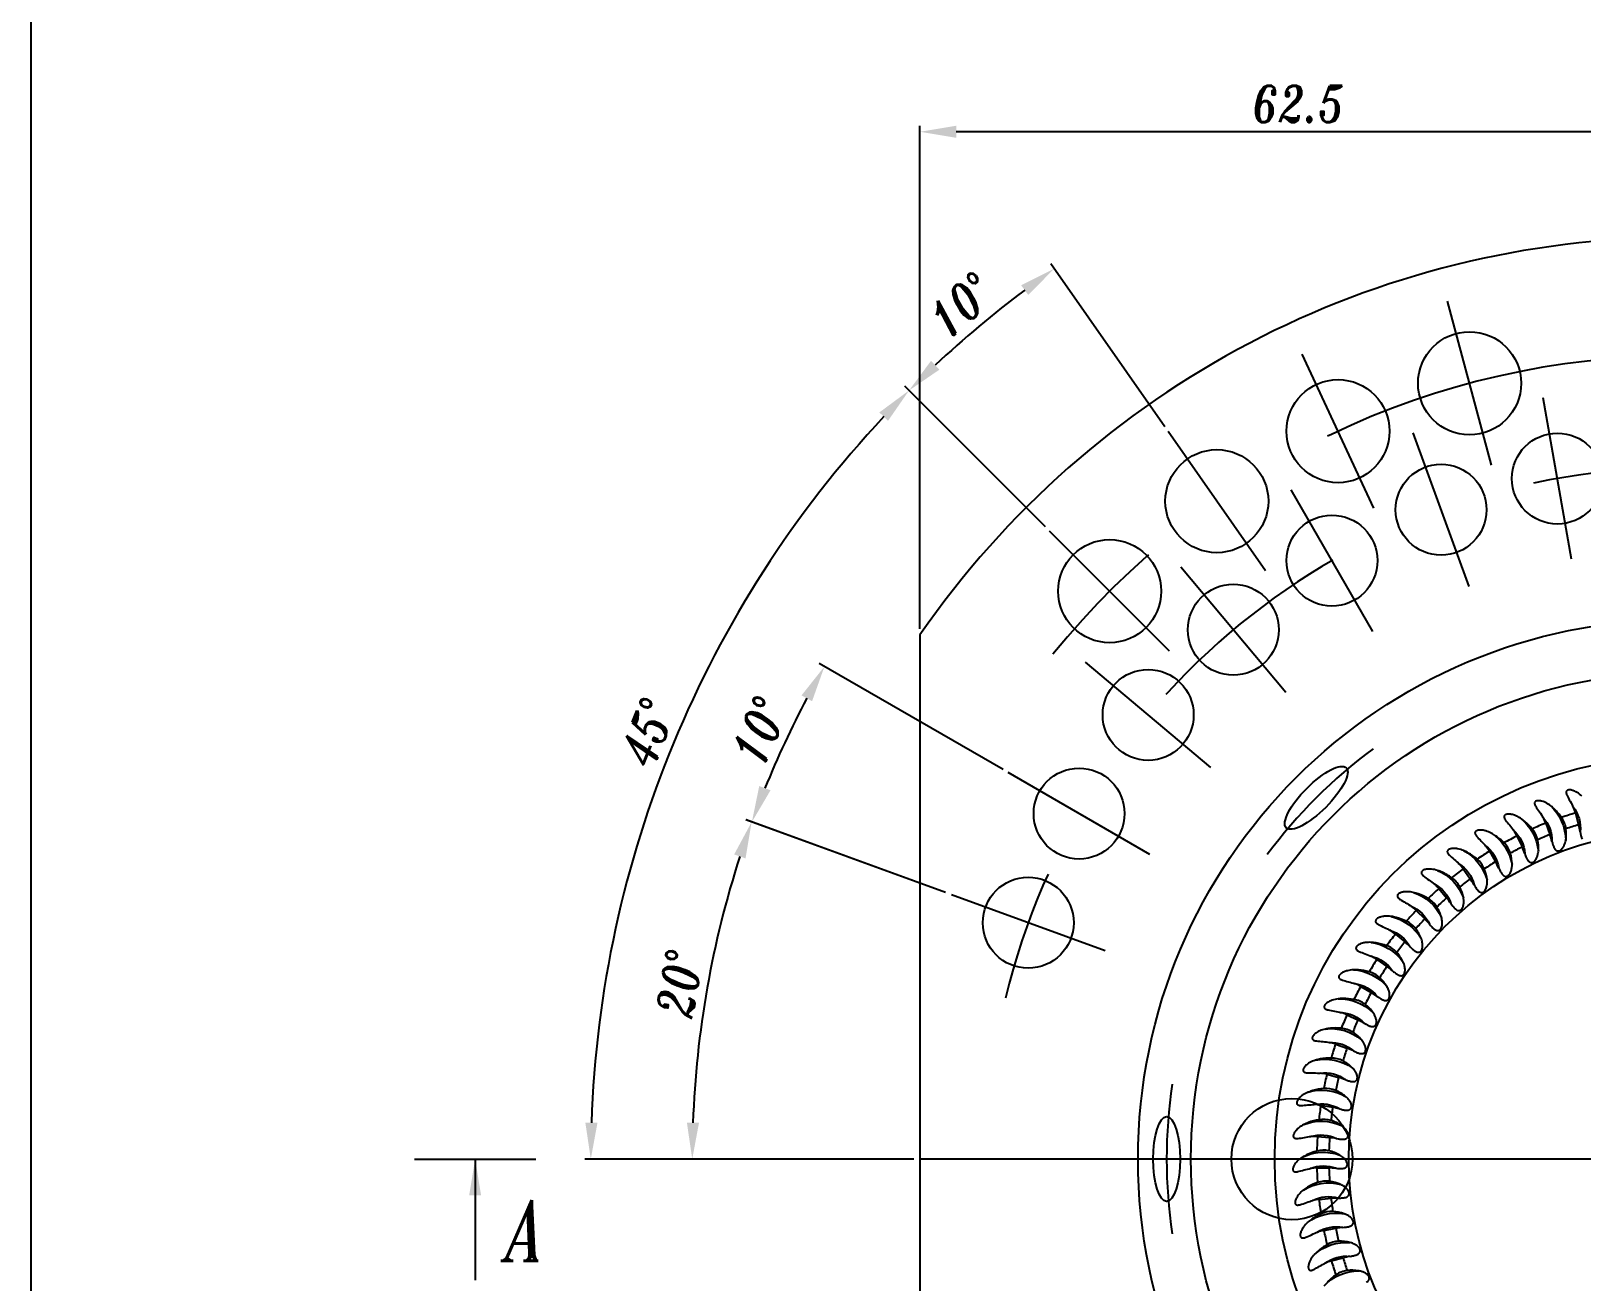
# Model space of a CAD drawing. Extents: x 5 to 583, y 5 to 409.
# Drawn here: x 5 to 133, y 151.2 to 254.4 of the extents above; entities that cross this region are included whole.
import ezdxf

# ---------------------------------------------------------------- set-up
doc = ezdxf.new("R2010")
doc.units = 0
doc.header["$LTSCALE"] = 7
doc.header["$MEASUREMENT"] = 0
doc.linetypes.add('CENTERX2', pattern=[20.32, 12.7, -2.54, 2.54, -2.54])
doc.layers.get('DEFPOINTS').update_dxf_attribs({"linetype": 'CONTINUOUS', "lineweight": 15})
for name, color, linetype in [('CENTERLINE', 4, 'CENTERX2'), ('DETAIL', 3, 'CONTINUOUS'), ('DIMENSIONS', 2, 'CONTINUOUS'), ('HATCH', 3, 'CONTINUOUS')]:
    doc.layers.add(name, color=color, linetype=linetype)
doc.layers.add('OUTLINE', color=7, linetype='CONTINUOUS', lineweight=25)
doc.styles.add('ITALICT', font='ITALICT.shx', dxfattribs={"width": 0.8, "height": 3})
doc.dimstyles.get("Standard").update_dxf_attribs({"dimtxt": 3, "dimasz": 3, "dimexe": 0.5, "dimexo": 0.5, "dimgap": 0.8, "dimtad": 1, "dimdsep": 46, "dimtxsty": 'ITALICT', "dimcen": 0.09, "dimazin": 2, "dimtfac": 1, "dimtmove": 0, "dimatfit": 3, "dimfxl": 1, "dimtolj": 1, "dimtzin": 0, "dimarcsym": 0})

# ---------------------------------------------------------------- blocks, each defined once
blk = doc.blocks.new('*D57')
at = {"layer": 'DEFPOINTS', "color": 0}
for p in [(78.35, 246.07), (140.85, 237.33), (78.35, 204.57)]:
    blk.add_point(p, dxfattribs=at)
at = {"layer": 'DIMENSIONS', "color": 0, "lineweight": -2}
for p, q in [((78.35, 205.07), (78.35, 246.57)), ((137.85, 246.07), (81.35, 246.07)), ((140.85, 237.83), (140.85, 246.57))]:
    blk.add_line(p, q, dxfattribs=at)
at = {"layer": 'DIMENSIONS', "color": 0}
for points in [[(81.35, 246.57), (81.35, 245.57), (78.35, 246.07)], [(137.85, 245.57), (137.85, 246.57), (140.85, 246.07)]]:
    blk.add_solid(points, dxfattribs=at)
at = {"layer": 'DIMENSIONS', "color": 0, "insert": (109.6, 248.37), "char_height": 3, "attachment_point": 5, "style": 'ITALICT'}
blk.add_mtext('\\A1;62.5', dxfattribs=at)
blk = doc.blocks.new('*D61')
at = {"layer": 'DEFPOINTS', "color": 0}
for p in [(68.22, 197.8), (85.64, 193.21), (97.33, 186.46), (80.94, 183.13), (93.63, 178.52)]:
    blk.add_point(p, dxfattribs=at)
at = {"layer": 'DIMENSIONS', "color": 0, "lineweight": -2}
for p, q in [((85.21, 193.46), (70.03, 202.21)), ((80.47, 183.31), (64.01, 189.3))]:
    blk.add_line(p, q, dxfattribs=at)
blk.add_arc((140.85, 161.33), 81.27, 152.1152, 157.8848, dxfattribs=at)
at = {"layer": 'DIMENSIONS', "color": 0}
for points in [[(69.45, 199.1), (68.58, 199.58), (70.47, 201.96)], [(65.09, 192.1), (66.02, 191.75), (64.48, 189.13)]]:
    blk.add_solid(points, dxfattribs=at)
at = {"layer": 'DIMENSIONS', "color": 0, "insert": (65.11, 196.65), "char_height": 3, "attachment_point": 5, "rotation": 65, "style": 'ITALICT'}
blk.add_mtext('\\A1;10%%d', dxfattribs=at)
blk = doc.blocks.new('*D62')
at = {"layer": 'DEFPOINTS', "color": 0}
for p in [(80.94, 183.13), (61.75, 180.08), (93.63, 178.52), (78.35, 161.33), (203.35, 161.33)]:
    blk.add_point(p, dxfattribs=at)
at = {"layer": 'DIMENSIONS', "color": 0, "lineweight": -2}
for p, q in [((80.47, 183.31), (63.99, 189.3)), ((77.85, 161.33), (59.06, 161.33))]:
    blk.add_line(p, q, dxfattribs=at)
blk.add_arc((140.85, 161.33), 81.29, 162.1147, 177.8853, dxfattribs=at)
at = {"layer": 'DIMENSIONS', "color": 0}
for points in [[(63.96, 186.13), (63.02, 186.46), (64.46, 189.13)], [(59.12, 164.34), (60.12, 164.32), (59.56, 161.33)]]:
    blk.add_solid(points, dxfattribs=at)
at = {"layer": 'DIMENSIONS', "color": 0, "insert": (58.53, 175.84), "char_height": 3, "attachment_point": 5, "rotation": 80, "style": 'ITALICT'}
blk.add_mtext('\\A1;20%%d', dxfattribs=at)
blk = doc.blocks.new('*D63')
at = {"layer": 'DEFPOINTS', "color": 0}
for p in [(89.05, 213.13), (63.2, 206.16), (98.95, 203.23), (78.35, 161.33), (203.35, 161.33)]:
    blk.add_point(p, dxfattribs=at)
at = {"layer": 'DIMENSIONS', "color": 0, "lineweight": -2}
for p, q in [((88.7, 213.48), (77.09, 225.08)), ((77.85, 161.33), (50.69, 161.33))]:
    blk.add_line(p, q, dxfattribs=at)
blk.add_arc((140.85, 161.33), 89.66, 136.9171, 178.0829, dxfattribs=at)
at = {"layer": 'DIMENSIONS', "color": 0}
for points in [[(75.72, 222.23), (75, 222.92), (77.45, 224.73)], [(50.74, 164.34), (51.74, 164.32), (51.19, 161.33)]]:
    blk.add_solid(points, dxfattribs=at)
at = {"layer": 'DIMENSIONS', "color": 0, "insert": (55.89, 196.52), "char_height": 3, "attachment_point": 5, "rotation": 67.5, "style": 'ITALICT'}
blk.add_mtext('\\A1;45%%d', dxfattribs=at)
blk = doc.blocks.new('*D64')
at = {"layer": 'DEFPOINTS', "color": 0}
for p in [(85.24, 231.66), (98.83, 221.33), (89.05, 213.13), (106.86, 209.87), (98.95, 203.23)]:
    blk.add_point(p, dxfattribs=at)
at = {"layer": 'DIMENSIONS', "color": 0, "lineweight": -2}
for p, q in [((98.55, 221.74), (89.14, 235.18)), ((88.7, 213.48), (77.1, 225.08))]:
    blk.add_line(p, q, dxfattribs=at)
blk.add_arc((140.85, 161.33), 89.66, 126.9173, 133.0827, dxfattribs=at)
at = {"layer": 'DIMENSIONS', "color": 0}
for points in [[(87.29, 232.61), (86.7, 233.41), (89.42, 234.77)], [(79.26, 227.17), (79.96, 226.45), (77.45, 224.73)]]:
    blk.add_solid(points, dxfattribs=at)
at = {"layer": 'DIMENSIONS', "color": 0, "insert": (81.74, 231.77), "char_height": 3, "attachment_point": 5, "rotation": 40, "style": 'ITALICT'}
blk.add_mtext('\\A1;10%%d', dxfattribs=at)

msp = doc.modelspace()

# ---------------------------------------------------------------- linework, layer by layer
at = {"layer": 'CENTERLINE'}
for p, q in [((125.512, 218.561), (121.889, 232.084)), ((115.807, 215.029), (109.891, 227.717)), ((132.122, 210.817), (129.777, 224.112)), ((106.863, 209.865), (98.833, 221.333)), ((123.661, 208.55), (119.044, 221.236)), ((115.722, 204.848), (108.972, 216.539)), ((98.951, 203.226), (89.052, 213.126)), ((108.547, 199.824), (99.87, 210.166)), ((102.354, 193.63), (92.012, 202.308)), ((97.33, 186.455), (85.638, 193.205)), ((93.628, 178.517), (80.942, 183.134)), ((140.847, 161.33), (78.347, 161.33))]:
    msp.add_line(p, q, dxfattribs=at)
for radius, start, end in [(66.25, 38.94329, 141.05671), (57, 12.67026, 166.53727), (42.14, 126.57666, 143.42334), (42.14, 171.57666, 188.42334)]:
    msp.add_arc((140.847, 161.33), radius, start, end, dxfattribs=at)
at = {"layer": 'DETAIL'}
msp.add_circle((109.047, 161.33), 5, dxfattribs=at)
at = {"layer": 'HATCH', "ltscale": 0.025008}
for p, q in [((132.442, 189.873), (132.701, 188.907)), ((129.987, 189.032), (130.329, 188.092)), ((127.614, 187.98), (128.036, 187.073)), ((125.341, 186.725), (125.841, 185.859)), ((121.167, 183.647), (121.81, 182.88)), ((117.591, 179.89), (118.357, 179.247)), ((116.062, 177.792), (116.881, 177.219)), ((111.427, 165.775), (112.412, 165.602)), ((111.151, 163.194), (112.148, 163.107)), ((111.102, 160.599), (112.102, 160.599)), ((111.279, 158.009), (112.275, 158.096)), ((111.681, 155.445), (112.666, 155.618))]:
    msp.add_line(p, q, dxfattribs=at)
at = {"layer": 'HATCH', "ltscale": 0.025007}
for p, q in [((123.187, 185.277), (123.761, 184.457)), ((119.297, 181.846), (120.004, 181.139)), ((113.58, 173.238), (114.486, 172.816)), ((112.646, 170.817), (113.586, 170.474)), ((111.926, 168.323), (112.892, 168.064)), ((112.305, 152.925), (113.271, 153.184))]:
    msp.add_line(p, q, dxfattribs=at)
at = {"layer": 'HATCH', "ltscale": 0.025009}
msp.add_line((114.721, 175.57), (115.588, 175.069), dxfattribs=at)
at = {"layer": 'HATCH'}
for points in [[(130.399, 190.471), (130.298, 190.546), (130.194, 190.615), (130.087, 190.679), (129.977, 190.736), (129.921, 190.762), (129.864, 190.787), (129.768, 190.823), (129.67, 190.853), (129.619, 190.866), (129.569, 190.876), (129.5, 190.887), (129.431, 190.893), (129.36, 190.894), (129.322, 190.891), (129.284, 190.887), (129.251, 190.88), (129.219, 190.871), (129.196, 190.863), (129.175, 190.854), (129.154, 190.842), (129.135, 190.829), (129.107, 190.804), (129.087, 190.774), (129.073, 190.742), (129.067, 190.714), (129.065, 190.685), (129.067, 190.661), (129.07, 190.636), (129.082, 190.588), (129.1, 190.541), (129.12, 190.495), (129.144, 190.45), (129.17, 190.404), (129.227, 190.312), (129.304, 190.2), (129.384, 190.085), (129.466, 189.969), (129.547, 189.851), (129.625, 189.732), (129.701, 189.614), (129.751, 189.531)], [(132.978, 191.271), (132.884, 191.354), (132.786, 191.432), (132.686, 191.505), (132.581, 191.572), (132.528, 191.603), (132.473, 191.632), (132.381, 191.676), (132.285, 191.715), (132.236, 191.732), (132.187, 191.747), (132.119, 191.763), (132.051, 191.776), (131.98, 191.783), (131.943, 191.783), (131.904, 191.782), (131.871, 191.778), (131.838, 191.772), (131.815, 191.766), (131.792, 191.759), (131.771, 191.749), (131.751, 191.738), (131.721, 191.715), (131.698, 191.687), (131.681, 191.656), (131.673, 191.629), (131.669, 191.6), (131.668, 191.576), (131.669, 191.551), (131.677, 191.502), (131.69, 191.454), (131.707, 191.406), (131.726, 191.359), (131.748, 191.311), (131.798, 191.214), (131.864, 191.096), (131.934, 190.975), (132.005, 190.852), (132.076, 190.727), (132.144, 190.602), (132.208, 190.477), (132.251, 190.391)], [(127.899, 189.45), (127.791, 189.515), (127.682, 189.575), (127.57, 189.629), (127.455, 189.677), (127.397, 189.698), (127.338, 189.717), (127.24, 189.745), (127.139, 189.767), (127.088, 189.775), (127.037, 189.781), (126.967, 189.786), (126.897, 189.786), (126.827, 189.78), (126.79, 189.775), (126.752, 189.766), (126.72, 189.757), (126.688, 189.745), (126.667, 189.735), (126.646, 189.724), (126.627, 189.711), (126.609, 189.696), (126.583, 189.668), (126.565, 189.637), (126.555, 189.604), (126.551, 189.575), (126.552, 189.547), (126.555, 189.522), (126.561, 189.498), (126.577, 189.451), (126.598, 189.406), (126.623, 189.362), (126.65, 189.319), (126.681, 189.275), (126.746, 189.189), (126.831, 189.084), (126.921, 188.977), (127.013, 188.868), (127.104, 188.757), (127.193, 188.646), (127.278, 188.535), (127.335, 188.456)], [(125.497, 188.214), (125.385, 188.27), (125.27, 188.32), (125.154, 188.364), (125.036, 188.402), (124.976, 188.418), (124.916, 188.432), (124.815, 188.451), (124.713, 188.464), (124.661, 188.467), (124.61, 188.469), (124.54, 188.468), (124.47, 188.462), (124.401, 188.45), (124.364, 188.441), (124.328, 188.43), (124.296, 188.418), (124.266, 188.403), (124.245, 188.391), (124.225, 188.378), (124.207, 188.364), (124.191, 188.347), (124.168, 188.317), (124.152, 188.285), (124.145, 188.251), (124.144, 188.222), (124.147, 188.193), (124.153, 188.169), (124.16, 188.146), (124.181, 188.101), (124.206, 188.057), (124.234, 188.016), (124.265, 187.975), (124.299, 187.934), (124.371, 187.854), (124.466, 187.756), (124.565, 187.658), (124.665, 187.557), (124.766, 187.455), (124.864, 187.352), (124.959, 187.248), (125.022, 187.175)], [(132.825, 188.333), (132.846, 188.212), (132.858, 188.151), (132.876, 188.061), (132.892, 187.993), (132.911, 187.926), (132.928, 187.87), (132.947, 187.816), (132.966, 187.772), (132.986, 187.729)], [(123.213, 186.774), (123.095, 186.82), (122.977, 186.86), (122.857, 186.893), (122.736, 186.921), (122.676, 186.931), (122.614, 186.94), (122.512, 186.95), (122.409, 186.954), (122.358, 186.953), (122.306, 186.95), (122.237, 186.943), (122.168, 186.931), (122.1, 186.913), (122.064, 186.901), (122.029, 186.887), (121.998, 186.872), (121.969, 186.855), (121.95, 186.841), (121.931, 186.827), (121.914, 186.81), (121.899, 186.793), (121.879, 186.761), (121.867, 186.727), (121.862, 186.693), (121.864, 186.664), (121.869, 186.636), (121.877, 186.612), (121.887, 186.59), (121.911, 186.546), (121.94, 186.505), (121.971, 186.466), (122.006, 186.429), (122.043, 186.391), (122.122, 186.317), (122.225, 186.228), (122.332, 186.139), (122.441, 186.047), (122.55, 185.954), (122.657, 185.86), (122.76, 185.765), (122.83, 185.698)], [(130.502, 187.531), (130.534, 187.412), (130.55, 187.353), (130.577, 187.264), (130.599, 187.198), (130.623, 187.133), (130.645, 187.079), (130.669, 187.027), (130.691, 186.985), (130.715, 186.944), (130.748, 186.896), (130.786, 186.852), (130.808, 186.83), (130.831, 186.811), (130.853, 186.795), (130.876, 186.781), (130.917, 186.762), (130.961, 186.75), (130.999, 186.746), (131.037, 186.747), (131.075, 186.753), (131.102, 186.76), (131.128, 186.769), (131.156, 186.781), (131.182, 186.795), (131.228, 186.825), (131.27, 186.859), (131.31, 186.897), (131.347, 186.938), (131.392, 186.997), (131.433, 187.059), (131.47, 187.124), (131.495, 187.174), (131.517, 187.224), (131.539, 187.278), (131.559, 187.333), (131.589, 187.426), (131.613, 187.522), (131.633, 187.618)], [(126.11, 185.337), (126.161, 185.225), (126.188, 185.17), (126.23, 185.087), (126.263, 185.026), (126.298, 184.965), (126.329, 184.916), (126.362, 184.869), (126.391, 184.831), (126.421, 184.795), (126.462, 184.754), (126.507, 184.717), (126.532, 184.7), (126.559, 184.684), (126.583, 184.673), (126.608, 184.663), (126.652, 184.652), (126.697, 184.647), (126.735, 184.65), (126.772, 184.657), (126.809, 184.669), (126.834, 184.681), (126.858, 184.695), (126.883, 184.711), (126.907, 184.73), (126.947, 184.767), (126.983, 184.808), (127.015, 184.852), (127.044, 184.899), (127.079, 184.965), (127.108, 185.033), (127.133, 185.104), (127.149, 185.157), (127.163, 185.21), (127.175, 185.267), (127.185, 185.325), (127.198, 185.422), (127.205, 185.52), (127.208, 185.619)], [(128.258, 186.53), (128.3, 186.414), (128.321, 186.356), (128.356, 186.27), (128.383, 186.207), (128.413, 186.143), (128.439, 186.092), (128.468, 186.042), (128.494, 186.002), (128.521, 185.963), (128.559, 185.919), (128.6, 185.878), (128.624, 185.858), (128.648, 185.841), (128.672, 185.827), (128.696, 185.815), (128.739, 185.8), (128.783, 185.792), (128.821, 185.791), (128.859, 185.795), (128.896, 185.804), (128.922, 185.813), (128.948, 185.825), (128.974, 185.839), (129, 185.856), (129.042, 185.889), (129.082, 185.927), (129.118, 185.968), (129.151, 186.012), (129.191, 186.075), (129.226, 186.141), (129.258, 186.209), (129.278, 186.26), (129.296, 186.312), (129.313, 186.368), (129.328, 186.424), (129.349, 186.52), (129.366, 186.617), (129.377, 186.715)], [(121.062, 185.14), (120.942, 185.175), (120.82, 185.205), (120.698, 185.228), (120.575, 185.245), (120.513, 185.25), (120.452, 185.254), (120.349, 185.255), (120.246, 185.25), (120.195, 185.244), (120.144, 185.237), (120.076, 185.224), (120.008, 185.206), (119.942, 185.182), (119.907, 185.167), (119.873, 185.149), (119.844, 185.132), (119.816, 185.113), (119.798, 185.097), (119.781, 185.081), (119.766, 185.063), (119.752, 185.045), (119.735, 185.011), (119.725, 184.976), (119.724, 184.941), (119.728, 184.913), (119.736, 184.885), (119.746, 184.863), (119.757, 184.841), (119.785, 184.8), (119.817, 184.761), (119.853, 184.725), (119.89, 184.691), (119.931, 184.656), (120.016, 184.59), (120.126, 184.51), (120.24, 184.43), (120.357, 184.349), (120.474, 184.266), (120.588, 184.181), (120.699, 184.096), (120.775, 184.035)], [(124.074, 183.961), (124.135, 183.854), (124.166, 183.801), (124.215, 183.722), (124.253, 183.664), (124.293, 183.607), (124.328, 183.561), (124.365, 183.517), (124.397, 183.482), (124.431, 183.449), (124.476, 183.411), (124.523, 183.378), (124.55, 183.363), (124.577, 183.35), (124.603, 183.341), (124.629, 183.333), (124.674, 183.326), (124.719, 183.325), (124.756, 183.331), (124.793, 183.342), (124.828, 183.357), (124.852, 183.371), (124.875, 183.387), (124.899, 183.405), (124.921, 183.426), (124.957, 183.466), (124.989, 183.51), (125.018, 183.557), (125.043, 183.606), (125.071, 183.675), (125.095, 183.746), (125.113, 183.818), (125.125, 183.872), (125.133, 183.927), (125.141, 183.985), (125.146, 184.043), (125.15, 184.141), (125.149, 184.239), (125.143, 184.338)], [(119.062, 183.325), (118.939, 183.35), (118.816, 183.369), (118.692, 183.381), (118.568, 183.387), (118.506, 183.387), (118.444, 183.385), (118.342, 183.377), (118.24, 183.363), (118.189, 183.353), (118.139, 183.342), (118.072, 183.322), (118.006, 183.298), (117.942, 183.269), (117.909, 183.251), (117.877, 183.231), (117.849, 183.211), (117.824, 183.189), (117.807, 183.172), (117.791, 183.154), (117.777, 183.136), (117.766, 183.116), (117.751, 183.081), (117.745, 183.045), (117.746, 183.011), (117.753, 182.982), (117.763, 182.956), (117.775, 182.934), (117.788, 182.913), (117.82, 182.875), (117.855, 182.839), (117.893, 182.807), (117.934, 182.776), (117.977, 182.745), (118.068, 182.686), (118.184, 182.616), (118.305, 182.546), (118.429, 182.475), (118.552, 182.403), (118.674, 182.329), (118.792, 182.253), (118.872, 182.199)], [(122.165, 182.413), (122.235, 182.312), (122.271, 182.262), (122.326, 182.188), (122.37, 182.133), (122.415, 182.08), (122.453, 182.037), (122.494, 181.996), (122.529, 181.964), (122.566, 181.934), (122.613, 181.9), (122.664, 181.871), (122.692, 181.859), (122.72, 181.848), (122.746, 181.841), (122.773, 181.836), (122.818, 181.832), (122.863, 181.836), (122.9, 181.845), (122.936, 181.859), (122.969, 181.877), (122.992, 181.893), (123.014, 181.911), (123.035, 181.931), (123.056, 181.954), (123.088, 181.997), (123.116, 182.044), (123.141, 182.093), (123.161, 182.144), (123.184, 182.215), (123.201, 182.287), (123.213, 182.361), (123.22, 182.416), (123.224, 182.471), (123.226, 182.529), (123.226, 182.588), (123.222, 182.686), (123.212, 182.784), (123.198, 182.881)], [(117.228, 181.343), (117.103, 181.357), (116.979, 181.365), (116.854, 181.366), (116.73, 181.361), (116.669, 181.356), (116.607, 181.349), (116.506, 181.332), (116.406, 181.309), (116.356, 181.295), (116.307, 181.279), (116.242, 181.254), (116.179, 181.224), (116.117, 181.19), (116.086, 181.168), (116.055, 181.145), (116.03, 181.123), (116.006, 181.099), (115.991, 181.081), (115.977, 181.062), (115.965, 181.042), (115.955, 181.021), (115.944, 180.985), (115.94, 180.949), (115.945, 180.915), (115.954, 180.887), (115.966, 180.861), (115.98, 180.841), (115.995, 180.821), (116.03, 180.786), (116.068, 180.753), (116.109, 180.724), (116.152, 180.697), (116.198, 180.67), (116.293, 180.619), (116.416, 180.56), (116.542, 180.501), (116.671, 180.441), (116.801, 180.379), (116.928, 180.316), (117.052, 180.251), (117.137, 180.204)], [(120.399, 180.704), (120.477, 180.61), (120.517, 180.563), (120.579, 180.494), (120.627, 180.443), (120.676, 180.394), (120.719, 180.355), (120.763, 180.318), (120.801, 180.289), (120.84, 180.262), (120.89, 180.233), (120.943, 180.208), (120.972, 180.198), (121.001, 180.19), (121.027, 180.185), (121.054, 180.182), (121.1, 180.183), (121.144, 180.191), (121.18, 180.203), (121.215, 180.219), (121.246, 180.241), (121.268, 180.258), (121.288, 180.278), (121.308, 180.301), (121.326, 180.325), (121.355, 180.371), (121.379, 180.419), (121.398, 180.47), (121.415, 180.523), (121.431, 180.596), (121.442, 180.67), (121.447, 180.745), (121.449, 180.8), (121.448, 180.855), (121.445, 180.913), (121.44, 180.971), (121.427, 181.068), (121.409, 181.165), (121.387, 181.261)], [(115.574, 179.208), (115.448, 179.211), (115.323, 179.208), (115.199, 179.199), (115.076, 179.183), (115.015, 179.172), (114.955, 179.16), (114.855, 179.134), (114.757, 179.103), (114.709, 179.084), (114.662, 179.064), (114.599, 179.033), (114.539, 178.998), (114.481, 178.959), (114.451, 178.935), (114.423, 178.909), (114.399, 178.885), (114.378, 178.859), (114.364, 178.839), (114.352, 178.819), (114.341, 178.798), (114.333, 178.777), (114.325, 178.74), (114.325, 178.704), (114.333, 178.67), (114.344, 178.643), (114.359, 178.619), (114.374, 178.599), (114.391, 178.581), (114.428, 178.549), (114.47, 178.52), (114.513, 178.494), (114.558, 178.471), (114.606, 178.448), (114.706, 178.406), (114.833, 178.357), (114.964, 178.31), (115.098, 178.261), (115.232, 178.211), (115.364, 178.159), (115.494, 178.105), (115.582, 178.066)], [(118.788, 178.848), (118.874, 178.761), (118.918, 178.718), (118.986, 178.655), (119.038, 178.608), (119.091, 178.564), (119.137, 178.528), (119.185, 178.495), (119.225, 178.469), (119.266, 178.446), (119.318, 178.421), (119.373, 178.402), (119.403, 178.394), (119.433, 178.389), (119.46, 178.386), (119.487, 178.386), (119.532, 178.39), (119.576, 178.402), (119.61, 178.417), (119.643, 178.436), (119.673, 178.46), (119.693, 178.48), (119.711, 178.501), (119.729, 178.525), (119.745, 178.551), (119.769, 178.599), (119.789, 178.65), (119.804, 178.703), (119.816, 178.756), (119.826, 178.83), (119.83, 178.905), (119.829, 178.98), (119.826, 179.035), (119.82, 179.09), (119.812, 179.147), (119.802, 179.205), (119.781, 179.301), (119.755, 179.395), (119.724, 179.489)], [(114.112, 176.937), (113.986, 176.929), (113.862, 176.915), (113.74, 176.895), (113.618, 176.869), (113.559, 176.853), (113.499, 176.835), (113.402, 176.801), (113.308, 176.761), (113.261, 176.739), (113.216, 176.714), (113.156, 176.678), (113.099, 176.638), (113.045, 176.593), (113.017, 176.567), (112.991, 176.539), (112.97, 176.513), (112.951, 176.485), (112.939, 176.465), (112.928, 176.443), (112.92, 176.422), (112.914, 176.399), (112.909, 176.362), (112.912, 176.326), (112.922, 176.293), (112.936, 176.267), (112.953, 176.244), (112.97, 176.226), (112.988, 176.21), (113.028, 176.181), (113.072, 176.156), (113.117, 176.134), (113.164, 176.114), (113.214, 176.096), (113.317, 176.062), (113.448, 176.025), (113.582, 175.989), (113.72, 175.953), (113.858, 175.914), (113.994, 175.874), (114.128, 175.832), (114.22, 175.8)], [(117.345, 176.859), (117.439, 176.78), (117.486, 176.741), (117.559, 176.683), (117.615, 176.642), (117.672, 176.602), (117.721, 176.571), (117.771, 176.542), (117.813, 176.52), (117.856, 176.5), (117.911, 176.48), (117.967, 176.465), (117.997, 176.46), (118.027, 176.458), (118.054, 176.457), (118.081, 176.459), (118.126, 176.467), (118.169, 176.483), (118.202, 176.501), (118.233, 176.523), (118.26, 176.55), (118.278, 176.571), (118.295, 176.594), (118.31, 176.619), (118.324, 176.646), (118.344, 176.697), (118.36, 176.749), (118.37, 176.802), (118.377, 176.857), (118.38, 176.931), (118.378, 177.006), (118.371, 177.081), (118.363, 177.135), (118.353, 177.19), (118.34, 177.246), (118.325, 177.303), (118.295, 177.396), (118.26, 177.488), (118.221, 177.579)], [(116.081, 174.751), (116.181, 174.681), (116.232, 174.646), (116.31, 174.595), (116.369, 174.559), (116.429, 174.524), (116.481, 174.497), (116.533, 174.472), (116.577, 174.454), (116.622, 174.439), (116.678, 174.423), (116.735, 174.414), (116.765, 174.411), (116.796, 174.411), (116.823, 174.413), (116.85, 174.417), (116.893, 174.429), (116.934, 174.448), (116.966, 174.469), (116.995, 174.494), (117.02, 174.523), (117.036, 174.546), (117.05, 174.57), (117.064, 174.597), (117.075, 174.625), (117.091, 174.677), (117.101, 174.73), (117.107, 174.785), (117.109, 174.84), (117.106, 174.914), (117.097, 174.988), (117.084, 175.062), (117.071, 175.115), (117.056, 175.169), (117.038, 175.224), (117.018, 175.279), (116.981, 175.369), (116.938, 175.458), (116.891, 175.545)], [(112.853, 174.548), (112.729, 174.529), (112.607, 174.504), (112.486, 174.474), (112.368, 174.437), (112.31, 174.416), (112.252, 174.393), (112.158, 174.35), (112.068, 174.302), (112.023, 174.276), (111.98, 174.247), (111.924, 174.206), (111.87, 174.161), (111.82, 174.112), (111.795, 174.084), (111.772, 174.054), (111.753, 174.026), (111.736, 173.996), (111.726, 173.975), (111.717, 173.953), (111.711, 173.93), (111.707, 173.907), (111.705, 173.87), (111.711, 173.834), (111.724, 173.802), (111.74, 173.778), (111.759, 173.756), (111.777, 173.74), (111.797, 173.725), (111.84, 173.7), (111.885, 173.678), (111.932, 173.661), (111.981, 173.645), (112.032, 173.631), (112.138, 173.607), (112.271, 173.581), (112.408, 173.557), (112.549, 173.533), (112.69, 173.507), (112.829, 173.478), (112.966, 173.448), (113.06, 173.424)], [(115.006, 172.542), (115.112, 172.48), (115.165, 172.45), (115.247, 172.406), (115.309, 172.375), (115.372, 172.346), (115.426, 172.323), (115.48, 172.303), (115.525, 172.289), (115.571, 172.277), (115.629, 172.267), (115.686, 172.262), (115.717, 172.263), (115.747, 172.265), (115.774, 172.269), (115.8, 172.276), (115.843, 172.292), (115.882, 172.314), (115.912, 172.338), (115.938, 172.365), (115.961, 172.396), (115.975, 172.42), (115.987, 172.445), (115.998, 172.474), (116.007, 172.503), (116.018, 172.555), (116.024, 172.61), (116.025, 172.664), (116.022, 172.719), (116.013, 172.793), (115.997, 172.866), (115.977, 172.939), (115.96, 172.991), (115.94, 173.042), (115.918, 173.096), (115.893, 173.149), (115.848, 173.236), (115.798, 173.321), (115.743, 173.403)], [(111.808, 172.058), (111.686, 172.028), (111.566, 171.993), (111.448, 171.952), (111.334, 171.905), (111.278, 171.879), (111.222, 171.851), (111.133, 171.8), (111.047, 171.744), (111.005, 171.714), (110.964, 171.682), (110.912, 171.637), (110.862, 171.587), (110.816, 171.534), (110.794, 171.503), (110.773, 171.471), (110.757, 171.441), (110.743, 171.411), (110.735, 171.388), (110.728, 171.366), (110.724, 171.343), (110.721, 171.32), (110.723, 171.282), (110.732, 171.247), (110.748, 171.216), (110.766, 171.194), (110.787, 171.174), (110.806, 171.159), (110.827, 171.146), (110.872, 171.124), (110.919, 171.107), (110.968, 171.094), (111.017, 171.083), (111.07, 171.073), (111.177, 171.058), (111.312, 171.044), (111.451, 171.032), (111.593, 171.02), (111.736, 171.006), (111.877, 170.99), (112.016, 170.972), (112.112, 170.957)], [(114.127, 170.247), (114.238, 170.195), (114.294, 170.169), (114.379, 170.133), (114.444, 170.107), (114.509, 170.083), (114.564, 170.066), (114.62, 170.051), (114.667, 170.04), (114.713, 170.033), (114.771, 170.027), (114.829, 170.028), (114.86, 170.031), (114.89, 170.036), (114.916, 170.042), (114.942, 170.051), (114.983, 170.071), (115.02, 170.097), (115.047, 170.123), (115.071, 170.152), (115.091, 170.185), (115.103, 170.21), (115.113, 170.236), (115.121, 170.265), (115.128, 170.295), (115.134, 170.349), (115.135, 170.403), (115.132, 170.458), (115.124, 170.512), (115.108, 170.585), (115.087, 170.657), (115.06, 170.727), (115.038, 170.777), (115.014, 170.827), (114.987, 170.879), (114.958, 170.929), (114.905, 171.012), (114.848, 171.092), (114.787, 171.169)], [(110.984, 169.486), (110.864, 169.446), (110.748, 169.4), (110.635, 169.349), (110.525, 169.292), (110.471, 169.261), (110.418, 169.229), (110.333, 169.171), (110.252, 169.108), (110.213, 169.074), (110.176, 169.038), (110.127, 168.988), (110.082, 168.935), (110.041, 168.877), (110.022, 168.845), (110.004, 168.811), (109.99, 168.78), (109.979, 168.749), (109.973, 168.726), (109.968, 168.702), (109.965, 168.679), (109.965, 168.656), (109.97, 168.619), (109.983, 168.585), (110.001, 168.555), (110.021, 168.534), (110.043, 168.516), (110.064, 168.503), (110.086, 168.492), (110.133, 168.475), (110.181, 168.462), (110.23, 168.452), (110.281, 168.446), (110.334, 168.441), (110.442, 168.435), (110.578, 168.433), (110.717, 168.433), (110.86, 168.433), (111.003, 168.432), (111.145, 168.429), (111.285, 168.422), (111.382, 168.416)], [(113.451, 167.884), (113.567, 167.842), (113.625, 167.821), (113.713, 167.792), (113.779, 167.772), (113.847, 167.755), (113.903, 167.742), (113.96, 167.732), (114.007, 167.725), (114.054, 167.722), (114.113, 167.722), (114.17, 167.727), (114.2, 167.733), (114.23, 167.74), (114.255, 167.749), (114.28, 167.76), (114.319, 167.783), (114.354, 167.812), (114.379, 167.841), (114.4, 167.872), (114.417, 167.907), (114.427, 167.933), (114.434, 167.96), (114.44, 167.989), (114.444, 168.019), (114.446, 168.073), (114.442, 168.128), (114.434, 168.182), (114.422, 168.235), (114.399, 168.306), (114.372, 168.376), (114.339, 168.444), (114.313, 168.492), (114.285, 168.539), (114.253, 168.588), (114.22, 168.636), (114.16, 168.714), (114.096, 168.789), (114.028, 168.86)], [(110.386, 166.852), (110.271, 166.801), (110.159, 166.746), (110.051, 166.685), (109.946, 166.619), (109.895, 166.584), (109.846, 166.547), (109.766, 166.482), (109.691, 166.411), (109.655, 166.374), (109.621, 166.336), (109.577, 166.282), (109.537, 166.224), (109.501, 166.164), (109.484, 166.13), (109.469, 166.095), (109.458, 166.063), (109.45, 166.03), (109.446, 166.007), (109.443, 165.983), (109.443, 165.96), (109.444, 165.937), (109.453, 165.9), (109.468, 165.867), (109.489, 165.839), (109.51, 165.82), (109.534, 165.804), (109.556, 165.793), (109.579, 165.784), (109.627, 165.77), (109.676, 165.762), (109.726, 165.757), (109.777, 165.754), (109.83, 165.754), (109.939, 165.758), (110.074, 165.768), (110.213, 165.78), (110.355, 165.793), (110.498, 165.804), (110.64, 165.813), (110.78, 165.819), (110.877, 165.821)], [(112.984, 165.472), (113.103, 165.439), (113.163, 165.424), (113.253, 165.403), (113.321, 165.389), (113.389, 165.377), (113.447, 165.369), (113.505, 165.364), (113.552, 165.362), (113.599, 165.362), (113.657, 165.367), (113.714, 165.378), (113.744, 165.386), (113.772, 165.396), (113.797, 165.407), (113.821, 165.42), (113.858, 165.447), (113.89, 165.479), (113.913, 165.509), (113.931, 165.542), (113.945, 165.578), (113.952, 165.605), (113.957, 165.632), (113.96, 165.662), (113.962, 165.693), (113.959, 165.747), (113.95, 165.8), (113.937, 165.854), (113.92, 165.906), (113.892, 165.975), (113.858, 166.042), (113.82, 166.106), (113.79, 166.152), (113.758, 166.197), (113.722, 166.243), (113.685, 166.288), (113.618, 166.36), (113.548, 166.429), (113.474, 166.494)], [(110.021, 164.176), (109.911, 164.116), (109.804, 164.051), (109.701, 163.981), (109.603, 163.906), (109.555, 163.866), (109.509, 163.825), (109.436, 163.753), (109.367, 163.677), (109.334, 163.637), (109.303, 163.595), (109.264, 163.537), (109.229, 163.477), (109.199, 163.413), (109.185, 163.378), (109.173, 163.342), (109.165, 163.309), (109.16, 163.276), (109.157, 163.252), (109.157, 163.228), (109.159, 163.205), (109.162, 163.182), (109.174, 163.146), (109.192, 163.115), (109.215, 163.089), (109.238, 163.072), (109.263, 163.058), (109.286, 163.049), (109.31, 163.042), (109.359, 163.032), (109.409, 163.028), (109.459, 163.027), (109.51, 163.03), (109.563, 163.034), (109.67, 163.047), (109.804, 163.069), (109.942, 163.093), (110.082, 163.118), (110.223, 163.142), (110.364, 163.163), (110.503, 163.181), (110.599, 163.191)], [(112.73, 163.027), (112.85, 163.006), (112.911, 162.996), (113.003, 162.982), (113.072, 162.974), (113.141, 162.968), (113.199, 162.966), (113.257, 162.965), (113.304, 162.968), (113.352, 162.972), (113.409, 162.982), (113.465, 162.997), (113.493, 163.008), (113.521, 163.021), (113.545, 163.034), (113.567, 163.049), (113.602, 163.079), (113.631, 163.113), (113.651, 163.146), (113.666, 163.18), (113.677, 163.217), (113.682, 163.245), (113.685, 163.272), (113.685, 163.303), (113.684, 163.333), (113.676, 163.386), (113.663, 163.439), (113.646, 163.491), (113.624, 163.542), (113.59, 163.608), (113.551, 163.671), (113.507, 163.732), (113.473, 163.776), (113.437, 163.817), (113.397, 163.86), (113.356, 163.901), (113.283, 163.968), (113.207, 164.03), (113.128, 164.089)], [(109.89, 161.479), (109.786, 161.409), (109.685, 161.335), (109.589, 161.256), (109.497, 161.173), (109.453, 161.129), (109.411, 161.084), (109.344, 161.006), (109.282, 160.924), (109.253, 160.881), (109.226, 160.837), (109.192, 160.776), (109.163, 160.713), (109.138, 160.647), (109.127, 160.611), (109.119, 160.574), (109.113, 160.54), (109.111, 160.507), (109.111, 160.483), (109.112, 160.459), (109.116, 160.436), (109.121, 160.414), (109.136, 160.379), (109.157, 160.349), (109.182, 160.326), (109.207, 160.31), (109.233, 160.299), (109.257, 160.292), (109.281, 160.287), (109.33, 160.282), (109.38, 160.282), (109.43, 160.285), (109.481, 160.292), (109.533, 160.301), (109.639, 160.323), (109.771, 160.357), (109.906, 160.393), (110.043, 160.43), (110.182, 160.466), (110.32, 160.499), (110.457, 160.529), (110.552, 160.548)], [(112.689, 160.57), (112.811, 160.559), (112.872, 160.554), (112.965, 160.549), (113.034, 160.547), (113.104, 160.547), (113.162, 160.55), (113.22, 160.555), (113.267, 160.561), (113.313, 160.569), (113.369, 160.584), (113.424, 160.604), (113.451, 160.618), (113.478, 160.633), (113.5, 160.648), (113.521, 160.665), (113.553, 160.697), (113.579, 160.734), (113.596, 160.768), (113.608, 160.804), (113.616, 160.842), (113.618, 160.87), (113.619, 160.898), (113.617, 160.928), (113.613, 160.958), (113.6, 161.01), (113.583, 161.062), (113.561, 161.112), (113.535, 161.161), (113.495, 161.223), (113.45, 161.283), (113.402, 161.34), (113.364, 161.38), (113.324, 161.419), (113.281, 161.458), (113.236, 161.496), (113.159, 161.555), (113.077, 161.611), (112.993, 161.663)], [(109.995, 158.78), (109.897, 158.701), (109.803, 158.619), (109.714, 158.532), (109.63, 158.441), (109.59, 158.394), (109.552, 158.345), (109.492, 158.262), (109.437, 158.174), (109.412, 158.129), (109.389, 158.083), (109.361, 158.02), (109.337, 157.954), (109.318, 157.886), (109.311, 157.849), (109.305, 157.811), (109.303, 157.777), (109.303, 157.744), (109.305, 157.72), (109.309, 157.697), (109.314, 157.674), (109.322, 157.652), (109.34, 157.619), (109.363, 157.591), (109.39, 157.57), (109.416, 157.557), (109.443, 157.547), (109.467, 157.542), (109.492, 157.539), (109.542, 157.539), (109.592, 157.543), (109.641, 157.551), (109.691, 157.562), (109.742, 157.576), (109.846, 157.607), (109.974, 157.652), (110.105, 157.7), (110.239, 157.749), (110.374, 157.796), (110.509, 157.842), (110.643, 157.884), (110.736, 157.911)], [(112.862, 158.119), (112.985, 158.119), (113.046, 158.119), (113.139, 158.122), (113.208, 158.126), (113.278, 158.132), (113.335, 158.14), (113.392, 158.15), (113.439, 158.16), (113.484, 158.173), (113.539, 158.192), (113.591, 158.217), (113.618, 158.233), (113.643, 158.25), (113.664, 158.267), (113.683, 158.286), (113.712, 158.321), (113.735, 158.36), (113.749, 158.395), (113.758, 158.432), (113.762, 158.47), (113.762, 158.498), (113.76, 158.526), (113.755, 158.556), (113.749, 158.585), (113.732, 158.637), (113.71, 158.687), (113.684, 158.735), (113.654, 158.781), (113.608, 158.84), (113.559, 158.896), (113.505, 158.948), (113.464, 158.985), (113.421, 159.02), (113.375, 159.055), (113.327, 159.088), (113.244, 159.141), (113.159, 159.189), (113.07, 159.234)], [(113.248, 155.692), (113.371, 155.702), (113.432, 155.708), (113.524, 155.719), (113.593, 155.729), (113.661, 155.742), (113.718, 155.754), (113.774, 155.769), (113.819, 155.783), (113.864, 155.8), (113.916, 155.824), (113.966, 155.853), (113.991, 155.871), (114.015, 155.891), (114.034, 155.91), (114.052, 155.93), (114.077, 155.967), (114.097, 156.008), (114.108, 156.045), (114.113, 156.082), (114.114, 156.121), (114.112, 156.148), (114.108, 156.176), (114.1, 156.205), (114.091, 156.234), (114.07, 156.284), (114.044, 156.332), (114.013, 156.377), (113.979, 156.42), (113.929, 156.475), (113.875, 156.527), (113.817, 156.574), (113.773, 156.607), (113.727, 156.638), (113.678, 156.669), (113.627, 156.698), (113.54, 156.744), (113.451, 156.784), (113.359, 156.821)], [(110.335, 156.101), (110.244, 156.014), (110.158, 155.923), (110.076, 155.829), (110.001, 155.731), (109.965, 155.681), (109.931, 155.629), (109.879, 155.54), (109.832, 155.449), (109.811, 155.402), (109.792, 155.354), (109.769, 155.288), (109.751, 155.22), (109.738, 155.151), (109.734, 155.114), (109.732, 155.075), (109.733, 155.042), (109.736, 155.008), (109.74, 154.985), (109.746, 154.962), (109.753, 154.939), (109.763, 154.918), (109.783, 154.887), (109.809, 154.861), (109.838, 154.842), (109.865, 154.831), (109.892, 154.825), (109.917, 154.822), (109.941, 154.821), (109.991, 154.825), (110.041, 154.833), (110.089, 154.846), (110.138, 154.861), (110.188, 154.879), (110.288, 154.919), (110.412, 154.975), (110.539, 155.034), (110.668, 155.094), (110.798, 155.154), (110.928, 155.211), (111.058, 155.264), (111.148, 155.299)], [(113.845, 153.308), (113.966, 153.329), (114.026, 153.34), (114.117, 153.359), (114.185, 153.375), (114.252, 153.393), (114.307, 153.411), (114.362, 153.43), (114.406, 153.449), (114.448, 153.469), (114.499, 153.498), (114.546, 153.531), (114.569, 153.551), (114.591, 153.573), (114.608, 153.593), (114.624, 153.615), (114.647, 153.655), (114.663, 153.697), (114.67, 153.734), (114.673, 153.772), (114.67, 153.811), (114.665, 153.838), (114.658, 153.865), (114.649, 153.894), (114.637, 153.922), (114.612, 153.969), (114.581, 154.014), (114.547, 154.057), (114.509, 154.097), (114.455, 154.148), (114.396, 154.194), (114.334, 154.237), (114.287, 154.265), (114.239, 154.292), (114.187, 154.319), (114.134, 154.344), (114.044, 154.381), (113.951, 154.414), (113.856, 154.442)], [(110.907, 153.461), (110.824, 153.367), (110.746, 153.269), (110.673, 153.168), (110.606, 153.064), (110.575, 153.01), (110.546, 152.956), (110.501, 152.863), (110.463, 152.768), (110.446, 152.719), (110.431, 152.67), (110.414, 152.602), (110.402, 152.533), (110.395, 152.463), (110.394, 152.425), (110.396, 152.387), (110.399, 152.354), (110.405, 152.321), (110.411, 152.297), (110.419, 152.275), (110.428, 152.254), (110.44, 152.234), (110.463, 152.204), (110.491, 152.18), (110.521, 152.164), (110.549, 152.156), (110.577, 152.152), (110.602, 152.151), (110.626, 152.152), (110.676, 152.16), (110.724, 152.173), (110.771, 152.19), (110.818, 152.209), (110.867, 152.231), (110.963, 152.28), (111.082, 152.347), (111.203, 152.416), (111.326, 152.488), (111.451, 152.558), (111.575, 152.626), (111.7, 152.691), (111.787, 152.734)], [(115.193, 151.174), (115.234, 151.198), (115.282, 151.231), (115.326, 151.269), (115.347, 151.291), (115.367, 151.314), (115.383, 151.336), (115.397, 151.359), (115.415, 151.4), (115.427, 151.444), (115.432, 151.482), (115.431, 151.52), (115.425, 151.558), (115.418, 151.585), (115.409, 151.611), (115.397, 151.639), (115.382, 151.665), (115.353, 151.711), (115.319, 151.753), (115.281, 151.793), (115.24, 151.829), (115.181, 151.875), (115.119, 151.916), (115.053, 151.953), (115.004, 151.977), (114.954, 152), (114.9, 152.022), (114.845, 152.042), (114.751, 152.071), (114.656, 152.096), (114.559, 152.116)]]:
    msp.add_lwpolyline(points, dxfattribs=at)
msp.add_circle((140.847, 161.33), 27.117, dxfattribs=at)
for centre, radius, start, end in [((125.983, 186.469), 3.543, 50.57591, 57.26654), ((127.185, 188.013), 2.981, 19.98634, 30.61018), ((128.23, 187.669), 3.543, 45.57591, 52.26654), ((127.246, 186.701), 4.924, 34.75407, 45.27254), ((129.599, 188.31), 2.074, 7.3615, 35.29509), ((140.847, 161.33), 29.754, 106.40848, 108.73292), ((129.563, 189.102), 2.981, 14.98635, 25.61019), ((123.848, 185.078), 3.543, 55.57591, 62.26654), ((124.912, 186.721), 2.981, 24.98634, 35.6102), ((125.086, 185.419), 4.924, 39.75407, 50.27255), ((140.847, 161.33), 29.754, 111.40848, 113.73292), ((127.29, 187.227), 2.074, 12.3615, 40.29509), ((128.574, 188.168), 3.108, 349.80408, 7.5357), ((140.847, 161.33), 28.754, 106.45747, 108.64279), ((126.879, 187.347), 6.027, 9.41279, 14.99587), ((122.759, 185.235), 2.981, 29.98634, 40.6102), ((123.047, 183.954), 4.924, 44.75407, 55.27255), ((140.847, 161.33), 29.754, 116.40849, 118.73292), ((125.085, 185.947), 2.074, 17.36152, 45.29509), ((140.847, 161.33), 28.754, 116.45748, 118.64279), ((122.574, 184.526), 6.027, 19.41279, 24.99586), ((140.847, 161.33), 28.754, 111.45747, 113.64279), ((126.282, 186.997), 3.108, 354.80408, 12.5357), ((124.665, 186.031), 6.027, 14.41279, 19.99587), ((120.745, 183.568), 2.981, 34.98634, 45.6102), ((121.843, 183.506), 3.543, 60.5759, 67.26654), ((121.143, 182.316), 4.924, 49.75407, 60.27255), ((140.847, 161.33), 29.754, 121.40848, 123.73292), ((122.999, 184.48), 2.074, 22.36152, 50.29509), ((140.847, 161.33), 28.754, 121.45748, 123.64279), ((120.621, 182.845), 6.027, 24.41278, 29.99586), ((124.1, 185.629), 3.108, 359.80407, 17.5357), ((119.983, 181.765), 3.543, 65.57591, 72.26654), ((119.388, 180.519), 4.924, 54.75407, 65.27255), ((140.847, 161.33), 29.754, 126.40848, 128.73291), ((121.05, 182.836), 2.074, 27.36151, 55.29509), ((140.847, 161.33), 28.754, 126.45748, 128.64279), ((118.823, 181.001), 6.027, 29.41278, 34.99586), ((122.046, 184.077), 3.108, 4.80408, 22.5357), ((118.281, 179.869), 3.543, 70.57591, 77.26654), ((117.798, 178.576), 4.924, 59.75407, 70.27255), ((140.847, 161.33), 29.754, 131.40848, 133.73292), ((118.883, 181.731), 2.981, 39.98634, 50.61019), ((120.135, 182.352), 3.108, 9.80408, 27.5357), ((140.847, 161.33), 29.754, 136.40848, 138.73292), ((117.189, 179.739), 2.981, 44.98635, 55.61019), ((119.251, 181.029), 2.074, 32.36151, 60.2951), ((140.847, 161.33), 28.754, 131.45748, 133.64279), ((118.382, 180.467), 3.108, 14.80407, 32.5357), ((117.193, 179.006), 6.027, 34.41278, 39.99586), ((116.751, 177.832), 3.543, 75.57591, 82.26654), ((116.382, 176.501), 4.924, 64.75407, 75.27255), ((117.616, 179.071), 2.074, 37.36151, 65.2951), ((140.847, 161.33), 28.754, 136.45748, 138.64279), ((115.742, 176.877), 6.027, 39.41278, 44.99587), ((115.405, 175.669), 3.543, 80.57591, 87.26654), ((140.847, 161.33), 29.754, 141.40848, 143.73291), ((115.674, 177.607), 2.981, 49.98635, 60.61019), ((140.847, 161.33), 28.754, 141.45748, 143.64279), ((114.483, 174.63), 6.027, 44.41278, 49.99587), ((116.799, 178.436), 3.108, 19.80407, 37.5357), ((114.351, 175.351), 2.981, 54.98635, 65.61019), ((115.153, 174.311), 4.924, 69.75407, 80.27254), ((116.158, 176.979), 2.074, 42.36151, 70.29509), ((115.4, 176.275), 3.108, 24.80407, 42.53569), ((114.252, 173.397), 3.543, 85.57591, 92.26654), ((114.12, 172.023), 4.924, 74.75407, 85.27254), ((114.888, 174.768), 2.074, 47.36151, 75.29509), ((140.847, 161.33), 29.754, 146.40848, 148.73292), ((140.847, 161.33), 28.754, 146.45748, 148.64279), ((113.424, 172.282), 6.027, 49.41278, 54.99587), ((140.847, 161.33), 29.754, 151.40848, 153.73291), ((113.23, 172.988), 2.981, 59.98635, 70.61019), ((114.194, 174), 3.108, 29.80407, 47.53571), ((113.302, 171.033), 3.543, 90.57591, 97.26654), ((113.289, 169.652), 4.924, 79.75407, 90.27254), ((113.816, 172.454), 2.074, 52.36151, 80.2951), ((140.847, 161.33), 28.754, 151.45748, 153.64279), ((113.191, 171.629), 3.108, 34.80407, 52.53571), ((112.574, 169.85), 6.027, 54.41279, 59.99587), ((112.319, 170.537), 2.981, 64.98635, 75.61019), ((140.847, 161.33), 29.754, 156.40848, 158.73292), ((140.847, 161.33), 28.754, 156.45748, 158.64279), ((111.939, 167.353), 6.027, 59.41279, 64.99587), ((112.561, 168.595), 3.543, 95.5759, 102.26654), ((112.669, 167.219), 4.924, 84.75407, 95.27255), ((112.949, 170.056), 2.074, 57.36151, 85.2951), ((112.399, 169.18), 3.108, 39.80407, 57.53571), ((111.625, 168.016), 2.981, 69.98635, 80.61019), ((140.847, 161.33), 29.754, 161.40848, 163.73292), ((140.847, 161.33), 28.754, 161.45748, 163.64279), ((111.524, 164.811), 6.027, 64.41279, 69.99587), ((112.035, 166.102), 3.543, 100.5759, 107.26654), ((112.263, 164.741), 4.924, 89.75407, 100.27255), ((112.295, 167.591), 2.074, 62.36151, 90.2951), ((111.823, 166.67), 3.108, 44.80407, 62.5357), ((111.154, 165.443), 2.981, 74.98635, 85.61019), ((140.847, 161.33), 29.754, 166.40848, 168.73292), ((140.847, 161.33), 28.754, 166.45748, 168.64279), ((111.332, 162.242), 6.027, 69.41279, 74.99587), ((111.729, 163.573), 3.543, 105.57591, 112.26654), ((112.074, 162.236), 4.924, 94.75407, 105.27255), ((111.858, 165.079), 2.074, 67.36186, 95.2938), ((111.468, 164.12), 3.108, 49.80408, 67.5357), ((110.908, 162.84), 2.981, 79.98635, 90.61019), ((140.847, 161.33), 29.754, 171.40848, 173.73292), ((140.847, 161.33), 28.754, 171.45748, 173.64279), ((111.365, 159.666), 6.027, 74.41279, 79.99587), ((111.644, 161.026), 3.543, 110.57591, 117.26654), ((112.105, 159.725), 4.924, 99.75407, 110.27255), ((111.641, 162.538), 2.074, 72.36253, 100.29328), ((111.337, 161.549), 3.108, 54.80408, 72.5357), ((110.891, 160.225), 2.981, 84.98634, 95.61019), ((140.847, 161.33), 29.754, 176.40848, 178.73292), ((140.847, 161.33), 28.754, 176.45748, 178.64279), ((111.622, 157.103), 6.027, 79.41279, 84.99587), ((111.782, 158.482), 3.543, 115.57591, 122.26654), ((112.354, 157.226), 4.924, 104.75407, 115.27254), ((111.647, 159.988), 2.074, 77.36174, 105.2945), ((111.43, 158.976), 3.108, 59.80408, 77.5357), ((111.101, 157.618), 2.981, 89.98634, 100.61019), ((140.847, 161.33), 29.754, 181.40848, 183.73292), ((112.102, 154.572), 6.027, 84.41279, 89.99587), ((140.847, 161.33), 28.754, 181.45748, 183.64279), ((112.141, 155.96), 3.543, 120.57591, 127.26654), ((112.82, 154.759), 4.924, 109.75407, 120.27254), ((111.875, 157.448), 2.074, 82.3617, 110.29455), ((111.747, 156.421), 3.108, 64.80408, 82.5357), ((111.538, 155.039), 2.981, 94.98634, 105.61019), ((140.847, 161.33), 29.754, 186.40848, 188.73292), ((112.8, 152.092), 6.027, 89.41279, 94.99587), ((140.847, 161.33), 28.754, 186.45748, 188.64279), ((112.718, 153.478), 3.543, 125.57591, 132.26654), ((113.5, 152.341), 4.924, 114.75407, 125.27255), ((112.324, 154.938), 2.074, 87.36096, 115.29508), ((112.286, 153.904), 3.108, 69.80408, 87.5357), ((112.198, 152.509), 2.981, 99.98634, 110.61019), ((140.847, 161.33), 29.754, 191.40848, 193.73292), ((113.712, 149.683), 6.027, 94.41278, 99.99587), ((140.847, 161.33), 28.754, 191.45748, 193.64279), ((113.509, 151.057), 3.543, 130.57591, 137.26654), ((114.387, 149.992), 4.924, 119.75407, 130.27254), ((112.99, 152.476), 2.074, 92.36151, 120.2951), ((113.042, 151.443), 3.108, 74.80408, 92.53571), ((113.076, 150.046), 2.981, 104.98634, 115.61019), ((140.847, 161.33), 29.754, 196.40848, 198.73292), ((114.831, 147.362), 6.027, 99.41278, 104.99587), ((140.847, 161.33), 28.754, 196.45748, 198.64279), ((115.476, 147.729), 4.924, 124.75407, 135.27254), ((113.867, 150.082), 2.074, 97.36151, 125.2951), ((114.009, 149.057), 3.108, 79.80408, 97.5357)]:
    msp.add_arc(centre, radius, start, end, dxfattribs=at)
at = {"layer": 'HATCH', "extrusion": (0, 0, -1)}
for centre, major_axis, start_param, end_param in [((127.155, 187.164), (-1.23, 2.637), 0.9225426, 2.0516434), ((128.927, 188.066), (-0.722, 1.983), 1.0251288, 2.0868749), ((129.458, 188.259), (-0.995, 2.734), 0.9225426, 2.0516434), ((131.302, 189.003), (-0.546, 2.038), 1.0251288, 2.0868749), ((124.955, 185.872), (-1.455, 2.52), 0.9225426, 2.0516434), ((126.642, 186.925), (-0.892, 1.912), 1.0251288, 2.0868749), ((124.465, 185.589), (-1.055, 1.827), 1.0251288, 2.0868749), ((122.413, 184.069), (-1.21, 1.728), 1.0251288, 2.0868749), ((122.877, 184.394), (-1.669, 2.384), 0.9225426, 2.0516434), ((120.935, 182.74), (-1.87, 2.229), 0.9225426, 2.0516434), ((119.145, 180.923), (-2.058, 2.058), 0.9225426, 2.0516434), ((120.502, 182.376), (-1.356, 1.616), 1.0251288, 2.0868749), ((118.745, 180.523), (-1.492, 1.492), 1.0251288, 2.0868749), ((117.52, 178.957), (-2.229, 1.871), 0.9225426, 2.0516434), ((116.072, 176.857), (-2.384, 1.669), 0.9225426, 2.0516434), ((117.156, 178.523), (-1.616, 1.356), 1.0251288, 2.0868749), ((115.748, 176.393), (-1.728, 1.21), 1.0251288, 2.0868749), ((114.813, 174.638), (-2.52, 1.455), 0.9225426, 2.0516434), ((114.531, 174.148), (-1.827, 1.055), 1.0251288, 2.0868749), ((113.753, 172.319), (-2.637, 1.23), 0.9225426, 2.0516434), ((113.514, 171.806), (-1.912, 0.892), 1.0251288, 2.0868749), ((112.898, 169.915), (-2.734, 0.995), 0.9225426, 2.0516434), ((112.705, 169.384), (-1.983, 0.722), 1.0251288, 2.0868749), ((112.256, 167.447), (-2.811, 0.753), 0.9225426, 2.0516434), ((112.11, 166.9), (-2.038, 0.546), 1.0251288, 2.0868749), ((111.832, 164.931), (-2.866, 0.505), 0.9225426, 2.0516434), ((111.734, 164.374), (-2.078, 0.366), 1.0251288, 2.0868749), ((111.628, 162.389), (-2.899, 0.254), 0.9225426, 2.0516434), ((111.579, 161.825), (-2.102, 0.184), 1.0251288, 2.0868749), ((111.647, 159.838), (-2.91, 0), 0.9225426, 2.0516434), ((111.647, 159.273), (-2.11, 0), 1.0251288, 2.0868749), ((111.889, 157.299), (-2.899, -0.254), 0.9225426, 2.0516434), ((111.938, 156.735), (-2.102, -0.184), 1.0251288, 2.0868749), ((112.35, 154.79), (-2.866, -0.505), 0.9225426, 2.0516434), ((112.448, 154.233), (-2.078, -0.366), 1.0251288, 2.0868749), ((113.028, 152.332), (-2.811, -0.753), 0.9225426, 2.0516434), ((113.175, 151.785), (-2.038, -0.546), 1.0251288, 2.0868749), ((113.919, 149.941), (-2.734, -0.995), 0.9225426, 2.0516434)]:
    msp.add_ellipse(centre, major_axis=major_axis, ratio=0.7071068, start_param=start_param, end_param=end_param, dxfattribs=at)
at = {"layer": 'OUTLINE'}
for p, q in [((5, 5), (5, 409)), ((78.347, 204.571), (78.347, 118.09)), ((36.647, 161.33), (46.647, 161.33))]:
    msp.add_line(p, q, dxfattribs=at)
for centre, radius in [((123.701, 225.323), 4.25), ((112.849, 221.373), 4.25), ((130.949, 217.464), 3.75), ((102.848, 215.599), 4.25), ((121.352, 214.893), 3.75), ((112.347, 210.694), 3.75), ((94.002, 208.176), 4.25), ((104.208, 204.995), 3.75), ((140.847, 161.33), 44.5), ((97.183, 197.969), 3.75), ((140.847, 161.33), 40.135), ((140.847, 161.33), 33.225), ((91.484, 189.83), 3.75), ((87.285, 180.825), 3.75)]:
    msp.add_circle(centre, radius, dxfattribs=at)
msp.add_arc((140.847, 161.33), 76, 34.67741, 145.32259, dxfattribs=at)
for centre, major_axis in [((111.05, 191.127), (2.475, 2.475)), ((98.708, 161.33), (0, 3.5))]:
    msp.add_ellipse(centre, major_axis=major_axis, ratio=0.3163569, dxfattribs=at)

# ---------------------------------------------------------------- texts
at = {"layer": 'DIMENSIONS', "style": 'ITALICT', "width": 0.8}
msp.add_text('A', height=5, dxfattribs=at).set_placement((44.104, 152.933))

# ---------------------------------------------------------------- dimensions: what is measured, and where the dimension line sits
at = {"layer": 'DIMENSIONS'}
dim = msp.add_linear_dim(base=(78.347, 246.071), p1=(140.847, 237.33), p2=(78.347, 204.571), dimstyle='Standard', dxfattribs=at)
dim.commit()
dim.dimension.update_dxf_attribs({"geometry": '*D57', "text_midpoint": (109.597, 248.371)})
for base, line1, line2, picture, middle in [((85.24, 231.657), ((106.863, 209.865), (98.833, 221.333)), ((98.951, 203.226), (89.052, 213.126)), '*D64', (81.74, 231.772)), ((63.198, 206.161), ((98.951, 203.226), (89.052, 213.126)), ((78.347, 161.33), (203.347, 161.33)), '*D63', (55.886, 196.523)), ((68.224, 197.803), ((97.33, 186.455), (85.638, 193.205)), ((93.628, 178.517), (80.942, 183.134)), '*D61', (65.109, 196.648)), ((61.752, 180.076), ((78.347, 161.33), (203.347, 161.33)), ((93.628, 178.517), (80.942, 183.134)), '*D62', (58.531, 175.845))]:
    dim = msp.add_angular_dim_2l(base=base, line1=line1, line2=line2, dimstyle='Standard', dxfattribs=at)
    dim.commit()
    dim.dimension.update_dxf_attribs({"geometry": picture, "text_midpoint": middle})

# ---------------------------------------------------------------- leaders
msp.add_leader([(41.647, 161.33), (41.647, 151.33)], dimstyle='Standard', override={"dimgap": 0.8, "dimtad": 0}, dxfattribs=at)

doc.saveas('drawing.dxf')
